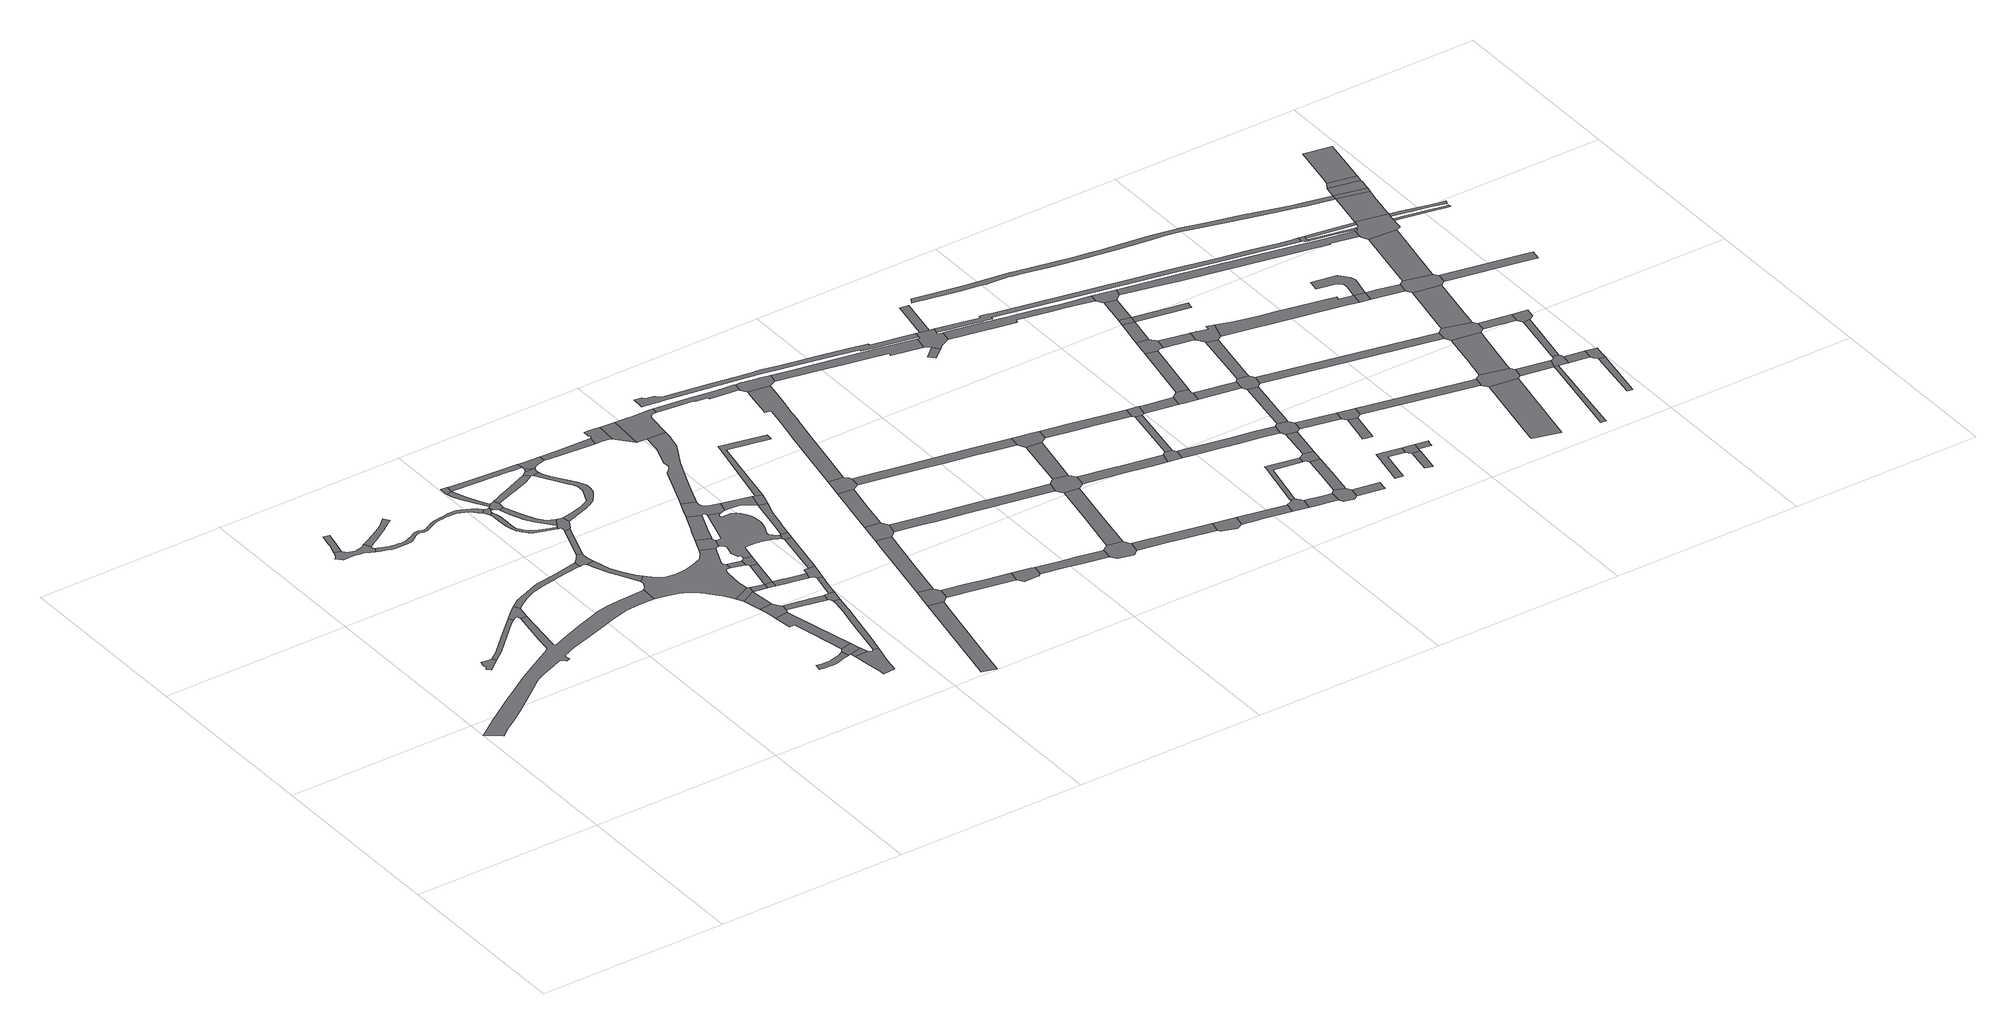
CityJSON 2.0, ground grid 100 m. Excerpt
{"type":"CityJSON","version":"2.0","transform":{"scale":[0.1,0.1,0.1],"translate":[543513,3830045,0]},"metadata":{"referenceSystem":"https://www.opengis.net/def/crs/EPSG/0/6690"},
"CityObjects":{
"road1":{"type":"Road","geometry":[{"type":"MultiSurface","lod":"1","boundaries":[[[0,1,2,3,4,5,6,7,8]]]}]},
"road2":{"type":"Road","attributes":{"RoadStructureAttribute.sectionType":"1"},"geometry":[{"type":"MultiSurface","lod":"1","boundaries":[[[9,10,11,12,8,7,13,14,15]]]}]},
"road3":{"type":"Road","geometry":[{"type":"MultiSurface","lod":"1","boundaries":[[[16,17,18,19,20,21,22,23,24,25,26,27,28,29,30,31,32,33,34,35,36,37,38,39,40,41,42,43,44,45,46,47,48,49,50,51,52,53,54,55,56,57,58,59,60,61,62,63,64,65]]]}]},
"road4":{"type":"Road","attributes":{"RoadStructureAttribute.sectionType":"1"},"geometry":[{"type":"MultiSurface","lod":"1","boundaries":[[[66,67,68,69,70,71,72,73]]]}]},
"road5":{"type":"Road","geometry":[{"type":"MultiSurface","lod":"1","boundaries":[[[69,74,75,76,77,78,79,80,81,82,83,84,85,86,87,88,89,90,91,92,93,94,95,70]]]}]},
"road6":{"type":"Road","geometry":[{"type":"MultiSurface","lod":"1","boundaries":[[[96,97,9,15,98,99,16,65,100]]]}]},
"road7":{"type":"Road","attributes":{"RoadStructureAttribute.sectionType":"1"},"geometry":[{"type":"MultiSurface","lod":"1","boundaries":[[[101,102,103,104,92,91,105,106,107,108,109,110]]]}]},
"road8":{"type":"Road","attributes":{"RoadStructureAttribute.sectionType":"1"},"geometry":[{"type":"MultiSurface","lod":"1","boundaries":[[[111,112,113,114,115,116,117,118,119,96,100,120,121,122,123,124,125,126,127,128,129]]]}]},
"road9":{"type":"Road","attributes":{"RoadStructureAttribute.sectionType":"1"},"geometry":[{"type":"MultiSurface","lod":"1","boundaries":[[[130,131,132,133,134,135,136,137,138,139,140,141,142,143,144,145,146,147,148,149,150,151,152,153,154,155,156,157,158,159,160,161,162,88,87,163,164,165,166,167,168,169,170,171,172,173,174,175,176,177,178,179,180,181,182,183,184,185,186,187,188,189,190,191,192,193,194]]]}]},
"road10":{"type":"Road","geometry":[{"type":"MultiSurface","lod":"1","boundaries":[[[195,196,197,111,129,198,199,200,201,202,203]]]}]},
"road11":{"type":"Road","attributes":{"RoadStructureAttribute.sectionType":"1"},"geometry":[{"type":"MultiSurface","lod":"1","boundaries":[[[204,205,206,207,200,199,208,209,210,211,212,213]]]}]},
"road12":{"type":"Road","geometry":[{"type":"MultiSurface","lod":"1","boundaries":[[[214,194,193,215,216,217,218,219,220,221]]]}]},
"road13":{"type":"Road","geometry":[{"type":"MultiSurface","lod":"1","boundaries":[[[222,223,224,225,226,227,228,229,230,231,232,233,234,235,236]]]}]},
"road14":{"type":"Road","geometry":[{"type":"MultiSurface","lod":"1","boundaries":[[[237,238,239,240,241]]]}]},
"road15":{"type":"Road","attributes":{"RoadStructureAttribute.sectionType":"1"},"geometry":[{"type":"MultiSurface","lod":"1","boundaries":[[[221,220,242]]]}]},
"road16":{"type":"Road","attributes":{"RoadStructureAttribute.sectionType":"1"},"geometry":[{"type":"MultiSurface","lod":"1","boundaries":[[[243,244,245,240,239,246,247,248,249,250,251]]]}]},
"road17":{"type":"Road","attributes":{"RoadStructureAttribute.sectionType":"1"},"geometry":[{"type":"MultiSurface","lod":"1","boundaries":[[[252,253,254,255,256,257,258,259,260,261,262,263,264,265,266,267,268,269,270,271,272,217,216,273,274,275,276,277,278,279,280,281,282,283,284,285,286,287]]]}]},
"road18":{"type":"Road","attributes":{"RoadStructureAttribute.sectionType":"7"},"geometry":[{"type":"MultiSurface","lod":"1","boundaries":[[[288,195,203,289]]]}]},
"road19":{"type":"Road","geometry":[{"type":"MultiSurface","lod":"1","boundaries":[[[290,291,251,250,221,242,292,293,294,295,296,297,298]]]}]},
"road20":{"type":"Road","attributes":{"RoadStructureAttribute.sectionType":"1"},"geometry":[{"type":"MultiSurface","lod":"1","boundaries":[[[299,300,301,302,303,304,297,296,305,306,307,308,309,310,311,312]]]}]},
"road21":{"type":"Road","geometry":[{"type":"MultiSurface","lod":"1","boundaries":[[[313,314,315,316,317,318,319,320,321,322,213,212,323,324,53,52,325,326,327,328,329,330,331,332,333,334,335,336,337,338,339,340,341,342,343,344,345,346,347,348,349,350,351]]]}]},
"road22":{"type":"Road","geometry":[{"type":"MultiSurface","lod":"1","boundaries":[[[312,311,352,353,287,286,354,355,356,288,289,357,358,359]]]}]},
"road23":{"type":"Road","geometry":[{"type":"MultiSurface","lod":"1","boundaries":[[[360,361,362,363,364,365,366,367,368,369]]]}]},
"road24":{"type":"Road","geometry":[{"type":"MultiSurface","lod":"1","boundaries":[[[370,371,372,222,236,373,374]]]}]},
"road25":{"type":"Road","attributes":{"RoadStructureAttribute.sectionType":"1"},"geometry":[{"type":"MultiSurface","lod":"1","boundaries":[[[374,373,362,361]]]}]},
"road26":{"type":"Road","attributes":{"RoadStructureAttribute.sectionType":"1"},"geometry":[{"type":"MultiSurface","lod":"1","boundaries":[[[375,376,377,378,379,380,381,382,383,372,371]]]}]},
"road27":{"type":"Road","geometry":[{"type":"MultiSurface","lod":"1","boundaries":[[[384,385,386,387,388,389,378,377,390,391]]]}]},
"road28":{"type":"Road","attributes":{"RoadStructureAttribute.sectionType":"1"},"geometry":[{"type":"MultiSurface","lod":"1","boundaries":[[[392,393,394,387,386]]]}]},
"road29":{"type":"Road","geometry":[{"type":"MultiSurface","lod":"1","boundaries":[[[334,333,394,393,395]]]}]},
"road30":{"type":"Road","attributes":{"RoadStructureAttribute.sectionType":"1"},"geometry":[{"type":"MultiSurface","lod":"1","boundaries":[[[396,397,398,241,240,399,400,401,402,403]]]}]},
"road31":{"type":"Road","attributes":{"RoadStructureAttribute.sectionType":"1"},"geometry":[{"type":"MultiSurface","lod":"1","boundaries":[[[404,405,406,407,290,298,408,409,410,411,412,413]]]}]},
"road32":{"type":"Road","attributes":{"RoadStructureAttribute.sectionType":"1"},"geometry":[{"type":"MultiSurface","lod":"1","boundaries":[[[395,393,414,415]]]}]},
"road33":{"type":"Road","attributes":{"RoadStructureAttribute.sectionType":"1"},"geometry":[{"type":"MultiSurface","lod":"1","boundaries":[[[416,417,418,391,390,419,420,421,422,423]]]}]},
"road34":{"type":"Road","attributes":{"RoadStructureAttribute.sectionType":"1"},"geometry":[{"type":"MultiSurface","lod":"1","boundaries":[[[424,425,426,427,369,368,428,429,430,431,432]]]}]},
"road35":{"type":"Road","geometry":[{"type":"MultiSurface","lod":"1","boundaries":[[[415,414,433,434]]]}]},
"road36":{"type":"Road","attributes":{"RoadStructureAttribute.sectionType":"1"},"geometry":[{"type":"MultiSurface","lod":"1","boundaries":[[[435,436,437,438,439,440,441,442,443,444,445,446,447,448,449,450,451,452,453,454,455,456,457,458,459,359,358]]]}]},
"road37":{"type":"Road","geometry":[{"type":"MultiSurface","lod":"1","boundaries":[[[346,345,460,461]]]}]},
"road38":{"type":"Road","attributes":{"RoadStructureAttribute.sectionType":"1"},"geometry":[{"type":"MultiSurface","lod":"1","boundaries":[[[462,463,415,434,464,465]]]}]},
"road39":{"type":"Road","geometry":[{"type":"MultiSurface","lod":"1","boundaries":[[[466,404,413,449,448,467,468]]]}]},
"road40":{"type":"Road","attributes":{"RoadStructureAttribute.sectionType":"1"},"geometry":[{"type":"MultiSurface","lod":"1","boundaries":[[[469,470,466,468]]]}]},
"road41":{"type":"Road","geometry":[{"type":"MultiSurface","lod":"1","boundaries":[[[471,472,313,351,473,474,475,476,477,478,479]]]}]},
"road42":{"type":"Road","attributes":{"RoadStructureAttribute.sectionType":"1"},"geometry":[{"type":"MultiSurface","lod":"1","boundaries":[[[480,481,482,434,433,483,484,485,486,487]]]}]},
"road43":{"type":"Road","geometry":[{"type":"MultiSurface","lod":"1","boundaries":[[[488,489,490,461,460,491,492,493,462,465,494]]]}]},
"road44":{"type":"Road","geometry":[{"type":"MultiSurface","lod":"1","boundaries":[[[495,423,422,496,424,432,497]]]}]},
"road45":{"type":"Road","geometry":[{"type":"MultiSurface","lod":"1","boundaries":[[[498,403,402,469,468,499,500,501,502]]]}]},
"road46":{"type":"Road","attributes":{"RoadStructureAttribute.sectionType":"1"},"geometry":[{"type":"MultiSurface","lod":"1","boundaries":[[[503,495,497,504,505]]]}]},
"road47":{"type":"Road","attributes":{"RoadStructureAttribute.sectionType":"1"},"geometry":[{"type":"MultiSurface","lod":"1","boundaries":[[[506,507,508,509,471,479,510,511,512,513]]]}]},
"road48":{"type":"Road","geometry":[{"type":"MultiSurface","lod":"1","boundaries":[[[514,487,486,515,503,505,516,517]]]}]},
"road49":{"type":"Road","attributes":{"RoadStructureAttribute.sectionType":"1"},"geometry":[{"type":"MultiSurface","lod":"1","boundaries":[[[518,519,520,521,522,523,524]]]}]},
"road50":{"type":"Road","geometry":[{"type":"MultiSurface","lod":"1","boundaries":[[[525,526,527,528,529,530,476,475,531,532,533,534,535,536,537,538,488,494,539,540,541,542,543,544,545,546,547,548,549,550,551,552,553,554,555,556,557,558,559,560,561,562,563,564,565,566,567,568,569,570,571,572]]]}]},
"road51":{"type":"Road","attributes":{"RoadStructureAttribute.sectionType":"1"},"geometry":[{"type":"MultiSurface","lod":"1","boundaries":[[[573,517,516,574,575]]]}]},
"road52":{"type":"Road","geometry":[{"type":"MultiSurface","lod":"1","boundaries":[[[576,577,506,513,578,579,580,581,582,525,572,583,584,585,586,587,588,589,590]]]}]},
"road53":{"type":"Road","attributes":{"RoadStructureAttribute.sectionType":"1"},"geometry":[{"type":"MultiSurface","lod":"1","boundaries":[[[591,592,502,501,593,594,595]]]}]},
"road54":{"type":"Road","geometry":[{"type":"MultiSurface","lod":"1","boundaries":[[[596,552,551,597,573,575,598]]]}]},
"road55":{"type":"Road","geometry":[{"type":"MultiSurface","lod":"1","boundaries":[[[599,518,524,600,601,602,603,604]]]}]},
"road56":{"type":"Road","attributes":{"RoadStructureAttribute.sectionType":"1"},"geometry":[{"type":"MultiSurface","lod":"1","boundaries":[[[584,583,605,606,607,608,609,610,611]]]}]},
"road57":{"type":"Road","attributes":{"RoadStructureAttribute.sectionType":"1"},"geometry":[{"type":"MultiSurface","lod":"1","boundaries":[[[610,612,596,598,613,614,615,616]]]}]},
"road58":{"type":"Road","attributes":{"RoadStructureAttribute.sectionType":"1"},"geometry":[{"type":"MultiSurface","lod":"1","boundaries":[[[617,618,619,620,621,622,623,624,595,594,625,626,627,628]]]}]},
"road59":{"type":"Road","attributes":{"RoadStructureAttribute.sectionType":"1"},"geometry":[{"type":"MultiSurface","lod":"1","boundaries":[[[629,630,631,632,633,634,635,636,637,576,590,638,639,640,641,642,643,644,645,646,647,648,649]]]}]},
"road60":{"type":"Road","attributes":{"RoadStructureAttribute.sectionType":"1"},"geometry":[{"type":"MultiSurface","lod":"1","boundaries":[[[650,651,599,604,652,653]]]}]},
"road61":{"type":"Road","geometry":[{"type":"MultiSurface","lod":"1","boundaries":[[[611,610,616,654,655]]]}]},
"road62":{"type":"Road","attributes":{"RoadStructureAttribute.sectionType":"1"},"geometry":[{"type":"MultiSurface","lod":"1","boundaries":[[[628,627,656,657]]]}]},
"road63":{"type":"Road","attributes":{"RoadStructureAttribute.sectionType":"1"},"geometry":[{"type":"MultiSurface","lod":"1","boundaries":[[[658,659,602,601,660,661,662]]]}]},
"road64":{"type":"Road","geometry":[{"type":"MultiSurface","lod":"1","boundaries":[[[663,650,653,664,665,666,667]]]}]},
"road65":{"type":"Road","geometry":[{"type":"MultiSurface","lod":"1","boundaries":[[[668,669,657,656,629,649,670,671,672,673,674,675,676,677,678,679,680]]]}]},
"road66":{"type":"Road","attributes":{"RoadStructureAttribute.sectionType":"1"},"geometry":[{"type":"MultiSurface","lod":"1","boundaries":[[[681,663,667,682,683]]]}]},
"road67":{"type":"Road","attributes":{"RoadStructureAttribute.sectionType":"1"},"geometry":[{"type":"MultiSurface","lod":"1","boundaries":[[[684,685,686,687,688,655,654]]]}]},
"road68":{"type":"Road","geometry":[{"type":"MultiSurface","lod":"1","boundaries":[[[689,662,661,690,691,692,693,694,695,696,697]]]}]},
"road69":{"type":"Road","geometry":[{"type":"MultiSurface","lod":"1","boundaries":[[[698,681,683,699,700,701,702]]]}]},
"road70":{"type":"Road","attributes":{"RoadStructureAttribute.sectionType":"1"},"geometry":[{"type":"MultiSurface","lod":"1","boundaries":[[[703,704,705,706,707,708,709,710,711,712,677,676,713,714,715,716,717,718,719,720,721]]]}]},
"road71":{"type":"Road","attributes":{"RoadStructureAttribute.sectionType":"1"},"geometry":[{"type":"MultiSurface","lod":"1","boundaries":[[[722,723,697,696,724,725,726,727,728]]]}]},
"road72":{"type":"Road","attributes":{"RoadStructureAttribute.sectionType":"1"},"geometry":[{"type":"MultiSurface","lod":"1","boundaries":[[[729,730,731,732,733,734,735,736,737,738,698,702,739,740,741,742,743,744,745,746,747,748,749,750,751,752,753,754]]]}]},
"road73":{"type":"Road","attributes":{"RoadStructureAttribute.sectionType":"1"},"geometry":[{"type":"MultiSurface","lod":"1","boundaries":[[[755,756,757,758,759,760,666,665,761,762,763,764,765,766,767,768]]]}]},
"road74":{"type":"Road","geometry":[{"type":"MultiSurface","lod":"1","boundaries":[[[769,770,771,772,728,727,773,774,775,776,777,778,779,780]]]}]},
"road75":{"type":"Road","attributes":{"RoadStructureAttribute.sectionType":"1"},"geometry":[{"type":"MultiSurface","lod":"1","boundaries":[[[781,782,783,784,700,699,785,786,787,788,789,790,791,792]]]}]},
"road76":{"type":"Road","geometry":[{"type":"MultiSurface","lod":"1","boundaries":[[[793,794,795,796,797,721,720,798,729,754,799,800,801]]]}]},
"road77":{"type":"Road","attributes":{"RoadStructureAttribute.sectionType":"1"},"geometry":[{"type":"MultiSurface","lod":"1","boundaries":[[[802,803,769,780,804,805]]]}]},
"road78":{"type":"Road","attributes":{"RoadStructureAttribute.sectionType":"1"},"geometry":[{"type":"MultiSurface","lod":"1","boundaries":[[[806,807,808,809,810,811,812,813,814,815,816,817,818,819,820,821,822,823,824,825,826,827,828,829,830,831,832,833,834,835,836,837,838,839,840,841,842,843,844,845,846]]]}]},
"road79":{"type":"Road","attributes":{"RoadStructureAttribute.sectionType":"1"},"geometry":[{"type":"MultiSurface","lod":"1","boundaries":[[[778,777,847,848,849,850,851]]]}]},
"road80":{"type":"Road","geometry":[{"type":"MultiSurface","lod":"1","boundaries":[[[852,768,767,853,802,805,854,855,856,857]]]}]},
"road81":{"type":"Road","attributes":{"RoadStructureAttribute.sectionType":"1"},"geometry":[{"type":"MultiSurface","lod":"1","boundaries":[[[858,859,852,857,860,861]]]}]},
"road82":{"type":"Road","attributes":{"RoadStructureAttribute.sectionType":"1"},"geometry":[{"type":"MultiSurface","lod":"1","boundaries":[[[862,863,864,801,800,865,866,867,868,869,870,871]]]}]},
"road83":{"type":"Road","geometry":[{"type":"MultiSurface","lod":"1","boundaries":[[[872,873,792,791,858,861,874,875]]]}]},
"road84":{"type":"Road","geometry":[{"type":"MultiSurface","lod":"1","boundaries":[[[851,850,876,877,878,879,880,881,882,883,884]]]}]},
"road85":{"type":"Road","attributes":{"RoadStructureAttribute.sectionType":"1"},"geometry":[{"type":"MultiSurface","lod":"1","boundaries":[[[885,886,856,855,887,888,889,890,891,892]]]}]},
"road86":{"type":"Road","attributes":{"RoadStructureAttribute.sectionType":"1"},"geometry":[{"type":"MultiSurface","lod":"1","boundaries":[[[884,883,893,894,895,896]]]}]},
"road87":{"type":"Road","attributes":{"RoadStructureAttribute.sectionType":"1"},"geometry":[{"type":"MultiSurface","lod":"1","boundaries":[[[897,898,875,874,899,900,901,902,903]]]}]},
"road88":{"type":"Road","geometry":[{"type":"MultiSurface","lod":"1","boundaries":[[[904,905,906,907]]]}]},
"road89":{"type":"Road","geometry":[{"type":"MultiSurface","lod":"1","boundaries":[[[908,909,892,891,910,911,912,913]]]}]},
"road90":{"type":"Road","geometry":[{"type":"MultiSurface","lod":"1","boundaries":[[[914,915,916,896,895,917,918,919,920,921]]]}]},
"road91":{"type":"Road","geometry":[{"type":"MultiSurface","lod":"1","boundaries":[[[922,923,846,845,924,925,926,927,928,929,930,931,932,933,934,871,870,935,904,907,936,937,938,939,940,941,942,943,944,945,946,947,948,949,950,951,952]]]}]},
"road92":{"type":"Road","attributes":{"RoadStructureAttribute.sectionType":"1"},"geometry":[{"type":"MultiSurface","lod":"1","boundaries":[[[953,908,913,954]]]}]},
"road93":{"type":"Road","attributes":{"RoadStructureAttribute.sectionType":"1"},"geometry":[{"type":"MultiSurface","lod":"1","boundaries":[[[955,956,918,917,957,958,959,960]]]}]},
"road94":{"type":"Road","attributes":{"RoadStructureAttribute.sectionType":"7"},"geometry":[{"type":"MultiSurface","lod":"1","boundaries":[[[961,952,951,962]]]}]},
"road95":{"type":"Road","geometry":[{"type":"MultiSurface","lod":"1","boundaries":[[[903,902,953,954,963,964]]]}]},
"road96":{"type":"Road","attributes":{"RoadStructureAttribute.sectionType":"1"},"geometry":[{"type":"MultiSurface","lod":"1","boundaries":[[[965,966,967,968,914,921,969,970,971,972,973]]]}]},
"road97":{"type":"Road","geometry":[{"type":"MultiSurface","lod":"1","boundaries":[[[974,975,960,959,976,977,978,979,980]]]}]},
"road98":{"type":"Road","attributes":{"RoadStructureAttribute.sectionType":"1"},"geometry":[{"type":"MultiSurface","lod":"1","boundaries":[[[981,982,983,911,910,984,985,986,987,988,989,990,991,992,993]]]}]},
"road99":{"type":"Road","attributes":{"RoadStructureAttribute.sectionType":"1"},"geometry":[{"type":"MultiSurface","lod":"1","boundaries":[[[994,964,963,995,996]]]}]},
"road100":{"type":"Road","attributes":{"RoadStructureAttribute.sectionType":"1"},"geometry":[{"type":"MultiSurface","lod":"1","boundaries":[[[997,998,999,974,980,1000,1001]]]}]},
"road101":{"type":"Road","attributes":{"RoadStructureAttribute.sectionType":"1"},"geometry":[{"type":"MultiSurface","lod":"1","boundaries":[[[979,978,1002,1003]]]}]},
"road102":{"type":"Road","geometry":[{"type":"MultiSurface","lod":"1","boundaries":[[[1004,1005,973,972,1006,997,1001,1007]]]}]},
"road103":{"type":"Road","geometry":[{"type":"MultiSurface","lod":"1","boundaries":[[[1008,1009,1010,996,995,1011,1012,1013,1014,1015]]]}]},
"road104":{"type":"Road","attributes":{"RoadStructureAttribute.sectionType":"1"},"geometry":[{"type":"MultiSurface","lod":"1","boundaries":[[[1016,1017,1004,1007,1018]]]}]},
"road105":{"type":"Road","attributes":{"RoadStructureAttribute.sectionType":"1"},"geometry":[{"type":"MultiSurface","lod":"1","boundaries":[[[1019,1020,1021,1022,1023,1024,1025,1026,1027,938,937,1028,1029,1030,1031,1032,1033,1034,1035]]]}]},
"road106":{"type":"Road","geometry":[{"type":"MultiSurface","lod":"1","boundaries":[[[1036,993,992,1016,1018,1037,1038,1039]]]}]},
"road107":{"type":"Road","attributes":{"RoadStructureAttribute.sectionType":"1"},"geometry":[{"type":"MultiSurface","lod":"1","boundaries":[[[1040,1008,1015,1041]]]}]},
"road108":{"type":"Road","attributes":{"RoadStructureAttribute.sectionType":"1"},"geometry":[{"type":"MultiSurface","lod":"1","boundaries":[[[1013,1012,1042,1043]]]}]},
"road109":{"type":"Road","attributes":{"RoadStructureAttribute.sectionType":"1"},"geometry":[{"type":"MultiSurface","lod":"1","boundaries":[[[1044,1045,1046,1047,1048,1049,1050,1051,1052,1053]]]}]},
"road110":{"type":"Road","attributes":{"RoadStructureAttribute.sectionType":"1"},"geometry":[{"type":"MultiSurface","lod":"1","boundaries":[[[1054,1055,1036,1039,1056,1057]]]}]},
"road111":{"type":"Road","attributes":{"RoadStructureAttribute.sectionType":"1"},"geometry":[{"type":"MultiSurface","lod":"1","boundaries":[[[1038,1037,1058,1059]]]}]},
"road112":{"type":"Road","geometry":[{"type":"MultiSurface","lod":"1","boundaries":[[[1060,1040,1041,1061,1062,1063,1064,1065,1066]]]}]},
"road113":{"type":"Road","attributes":{"RoadStructureAttribute.sectionType":"1"},"geometry":[{"type":"MultiSurface","lod":"1","boundaries":[[[1067,1068,1069,1070]]]}]},
"road114":{"type":"Road","geometry":[{"type":"MultiSurface","lod":"1","boundaries":[[[1071,1043,1042,1054,1057,1072,1073,1074]]]}]},
"road115":{"type":"Road","attributes":{"RoadStructureAttribute.sectionType":"1"},"geometry":[{"type":"MultiSurface","lod":"1","boundaries":[[[1075,1060,1066,1076]]]}]},
"road116":{"type":"Road","geometry":[{"type":"MultiSurface","lod":"1","boundaries":[[[1077,1078,1079,1080,1081]]]}]},
"road117":{"type":"Road","geometry":[{"type":"MultiSurface","lod":"1","boundaries":[[[1053,1052,1067,1070,1082,1083]]]}]},
"road118":{"type":"Road","geometry":[{"type":"MultiSurface","lod":"1","boundaries":[[[1084,1075,1076,1085]]]}]},
"road119":{"type":"Road","attributes":{"RoadStructureAttribute.sectionType":"1"},"geometry":[{"type":"MultiSurface","lod":"1","boundaries":[[[1086,1063,1062,1087,1088,1089]]]}]},
"road120":{"type":"Road","geometry":[{"type":"MultiSurface","lod":"1","boundaries":[[[1059,1058,1077,1081,1090,1091]]]}]},
"road121":{"type":"Road","geometry":[{"type":"MultiSurface","lod":"1","boundaries":[[[1092,1093,1094,1083,1082]]]}]},
"road122":{"type":"Road","attributes":{"RoadStructureAttribute.sectionType":"1"},"geometry":[{"type":"MultiSurface","lod":"1","boundaries":[[[1095,1096,1071,1074,1097,1098]]]}]},
"road123":{"type":"Road","attributes":{"RoadStructureAttribute.sectionType":"1"},"geometry":[{"type":"MultiSurface","lod":"1","boundaries":[[[1099,1084,1085,1100]]]}]},
"road124":{"type":"Road","geometry":[{"type":"MultiSurface","lod":"1","boundaries":[[[1035,1034,1101,1102,1099,1100,1103,1104]]]}]},
"road125":{"type":"Road","geometry":[{"type":"MultiSurface","lod":"1","boundaries":[[[1105,1106,1107,1108,1109,1110,1089,1088,1111,1095,1098,1112,1113,1114]]]}]},
"road126":{"type":"Road","attributes":{"RoadStructureAttribute.sectionType":"1"},"geometry":[{"type":"MultiSurface","lod":"1","boundaries":[[[1115,1116,1117,1085,1076]]]}]},
"road127":{"type":"Road","attributes":{"RoadStructureAttribute.sectionType":"1"},"geometry":[{"type":"MultiSurface","lod":"1","boundaries":[[[1118,1119,1120,1121,1122,1123,1124,1125,1126,1127,1128,1129,1130,1131,1132,1133,949,948,1134,1135,1136,1137,1138,1139,1140,1141,1142,1143,1144,1145,1146,1147,1148,1149,1150,1151,1152,1153,1154,1155,1156]]]}]},
"road128":{"type":"Road","attributes":{"RoadStructureAttribute.sectionType":"1"},"geometry":[{"type":"MultiSurface","lod":"1","boundaries":[[[1157,1158,1091,1090,1159,1160,1161]]]}]},
"road129":{"type":"Road","attributes":{"RoadStructureAttribute.sectionType":"1"},"geometry":[{"type":"MultiSurface","lod":"1","boundaries":[[[1162,1073,1072,1163,1164,1165]]]}]},
"road130":{"type":"Road","attributes":{"RoadStructureAttribute.sectionType":"1"},"geometry":[{"type":"MultiSurface","lod":"1","boundaries":[[[1166,1167,1168,1169,1170,1171,1172,1173,1174,1175,1176,1177,1178,1179,1180,1181,1182,1183,1184,1185,1186,1187,1188,1189,1190,1191,1192,1193,1194,1195,1196,1197,1198,1199,1200,1201,1202,1203,1204,1205,1206,1207,1208,1209,1210]]]}]},
"road131":{"type":"Road","attributes":{"RoadStructureAttribute.sectionType":"1"},"geometry":[{"type":"MultiSurface","lod":"1","boundaries":[[[1211,1212,1213,1214,1215,1216,1217,1114,1113,1218,1219,1220,1221]]]}]},
"road132":{"type":"Road","attributes":{"RoadStructureAttribute.sectionType":"1"},"geometry":[{"type":"MultiSurface","lod":"1","boundaries":[[[1222,1223,1224,1225,1226,1227]]]}]},
"road133":{"type":"Road","geometry":[{"type":"MultiSurface","lod":"1","boundaries":[[[1228,1161,1160,1222,1227,1229,1230,1231,1232,1233,1234,1235]]]}]},
"road134":{"type":"Road","attributes":{"RoadStructureAttribute.sectionType":"1"},"geometry":[{"type":"MultiSurface","lod":"1","boundaries":[[[1236,1237,1238,1239,1240,1241,1242,1243,1104,1103,1244,1245,1246,1247,1248,1249,1250]]]}]},
"road135":{"type":"Road","attributes":{"RoadStructureAttribute.sectionType":"1"},"geometry":[{"type":"MultiSurface","lod":"1","boundaries":[[[1251,1252,1253,1254,1228,1235,1255,1256]]]}]},
"road136":{"type":"Road","attributes":{"RoadStructureAttribute.sectionType":"1"},"geometry":[{"type":"MultiSurface","lod":"1","boundaries":[[[1257,1258,1259,1260,1261,1262,1263,1264]]]}]},
"road137":{"type":"Road","geometry":[{"type":"MultiSurface","lod":"1","boundaries":[[[1221,1220,1265,1266]]]}]},
"road138":{"type":"Road","attributes":{"RoadStructureAttribute.sectionType":"1"},"geometry":[{"type":"MultiSurface","lod":"1","boundaries":[[[1267,1268,1269,1270,1271,1272,1273,1274,1275,1276,1277,1278,1221,1266]]]}]},
"road139":{"type":"Road","attributes":{"RoadStructureAttribute.sectionType":"1"},"geometry":[{"type":"MultiSurface","lod":"1","boundaries":[[[1232,1231,1279,1257,1280]]]}]},
"road140":{"type":"Road","geometry":[{"type":"MultiSurface","lod":"1","boundaries":[[[1281,1282,1283,1165,1164,1251,1256,1284,1285,1286,1287,1288,1289]]]}]},
"road141":{"type":"Road","attributes":{"RoadStructureAttribute.sectionType":"1"},"geometry":[{"type":"MultiSurface","lod":"1","boundaries":[[[1290,1266,1265,1291,1292]]]}]},
"road142":{"type":"Road","geometry":[{"type":"MultiSurface","lod":"1","boundaries":[[[1293,1294,1295,1296,1280,1257,1264,1297,1298,1299,1300,1301]]]}]},
"road143":{"type":"Road","attributes":{"RoadStructureAttribute.sectionType":"1"},"geometry":[{"type":"MultiSurface","lod":"1","boundaries":[[[1302,1303,1281,1289,1304,1305,1306]]]}]},
"road144":{"type":"Road","geometry":[{"type":"MultiSurface","lod":"1","boundaries":[[[1156,1155,1307,1308,1309,1310,1311,1312,1313,1314,1315,1316,1317,1318]]]}]},
"road145":{"type":"Road","attributes":{"RoadStructureAttribute.sectionType":"1"},"geometry":[{"type":"MultiSurface","lod":"1","boundaries":[[[1319,1320,1321,1322,1323]]]}]},
"road146":{"type":"Road","attributes":{"RoadStructureAttribute.sectionType":"1"},"geometry":[{"type":"MultiSurface","lod":"1","boundaries":[[[1324,1325,1299,1298,1326,1327,1328]]]}]},
"road147":{"type":"Road","attributes":{"RoadStructureAttribute.sectionType":"1"},"geometry":[{"type":"MultiSurface","lod":"1","boundaries":[[[1286,1285,1329,1330,1331]]]}]},
"road148":{"type":"Road","attributes":{"RoadStructureAttribute.sectionType":"1"},"geometry":[{"type":"MultiSurface","lod":"1","boundaries":[[[1332,1333,1293,1301]]]}]},
"road149":{"type":"Road","geometry":[{"type":"MultiSurface","lod":"1","boundaries":[[[1334,1335,1292,1291,1336,1302,1306,1337,1338,1339,1340]]]}]},
"road150":{"type":"Road","geometry":[{"type":"MultiSurface","lod":"1","boundaries":[[[1328,1327,1341,1342,1319,1323,1343,1344,1345]]]}]},
"road151":{"type":"Road","attributes":{"RoadStructureAttribute.sectionType":"1"},"geometry":[{"type":"MultiSurface","lod":"1","boundaries":[[[1346,1347,1312,1311,1348,1349,1350,1351]]]}]},
"road152":{"type":"Road","geometry":[{"type":"MultiSurface","lod":"1","boundaries":[[[1331,1330,1352,1333,1332,1353,1354,1355]]]}]},
"road153":{"type":"Road","attributes":{"RoadStructureAttribute.sectionType":"1"},"geometry":[{"type":"MultiSurface","lod":"1","boundaries":[[[1356,1357,1358,1318,1317,1359,1360,1361,1362,1363]]]}]},
"road154":{"type":"Road","attributes":{"RoadStructureAttribute.sectionType":"1"},"geometry":[{"type":"MultiSurface","lod":"1","boundaries":[[[1364,1365,1334,1340,1366,1367,1368]]]}]},
"road155":{"type":"Road","geometry":[{"type":"MultiSurface","lod":"1","boundaries":[[[1369,1363,1362,1370,1371,1351,1350,1372,1250,1249,1373,1364,1368,1374,1375,1376,1377,1378,1379,1380,1381]]]}]},
"road156":{"type":"Road","attributes":{"RoadStructureAttribute.sectionType":"1"},"geometry":[{"type":"MultiSurface","lod":"1","boundaries":[[[1382,1383,1384,1339,1338,1385,1386,1387]]]}]},
"road157":{"type":"Road","attributes":{"RoadStructureAttribute.sectionType":"7"},"geometry":[{"type":"MultiSurface","lod":"1","boundaries":[[[1209,1388,1369,1381,1389,1390,1391]]]}]},
"road158":{"type":"Road","geometry":[{"type":"MultiSurface","lod":"1","boundaries":[[[1210,1209,1391,1392]]]}]},
"road159":{"type":"Road","attributes":{"RoadStructureAttribute.sectionType":"7"},"geometry":[{"type":"MultiSurface","lod":"1","boundaries":[[[1393,1394,1395,1210,1392,1396,1397,1398]]]}]},
"road160":{"type":"Road","geometry":[{"type":"MultiSurface","lod":"1","boundaries":[[[1399,1393,1398,1400]]]}]},
"road161":{"type":"Road","attributes":{"RoadStructureAttribute.sectionType":"1"},"geometry":[{"type":"MultiSurface","lod":"1","boundaries":[[[1401,1402,1377,1376,1403,1404,1405,1406]]]}]},
"road162":{"type":"Road","attributes":{"RoadStructureAttribute.sectionType":"1"},"geometry":[{"type":"MultiSurface","lod":"1","boundaries":[[[1407,1408,1381,1380,1409,1410,1411]]]}]},
"road163":{"type":"Road","attributes":{"RoadStructureAttribute.sectionType":"1"},"geometry":[{"type":"MultiSurface","lod":"1","boundaries":[[[1412,1413,1399,1400,1414,1415]]]}]}
},
"vertices":[
[386,1397,0],[339,1401,0],[332,1371,0],[337,1358,0],[327,1343,0],[343,1323,0],[373,1348,0],[411,1378,0],[397,1396,0],
[646,1624,0],[533,1518,0],[439,1427,0],[409,1406,0],[464,1419,0],[635,1581,0],[664,1604,0],
[697,1597,0],[666,1406,0],[655,1334,0],[650,1316,0],[620,1299,0],[506,1237,0],[407,1177,0],[401,1174,0],[307,1113,0],[273,1090,0],[108,979,0],[16,913,0],[2,902,0],[80,846,0],[124,881,0],[195,929,0],[256,970,0],[333,1028,0],[417,1094,0],[460,1125,0],[477,1137,0],[526,1160,0],[596,1188,0],[631,1204,0],[646,1206,0],[653,1201,0],[668,1186,0],[688,1193,0],[683,1218,0],[687,1228,0],[758,1258,0],[894,1299,0],[989,1330,0],[1048,1350,0],[1137,1373,0],[1221,1377,0],[1288,1375,0],[1291,1465,0],[1285,1464,0],[1246,1460,0],[1153,1456,0],[1076,1450,0],[1013,1437,0],[990,1430,0],[889,1396,0],[787,1358,0],[705,1324,0],[695,1334,0],[707,1427,0],[729,1595,0],
[346,2665,0],[332,2605,0],[327,2585,0],[310,2531,0],[343,2520,0],[346,2533,0],[363,2604,0],[377,2658,0],
[305,2515,0],[303,2511,0],[293,2492,0],[285,2485,0],[312,2455,0],[324,2458,0],[340,2458,0],[354,2458,0],[371,2457,0],[381,2456,0],[396,2453,0],[420,2448,0],[449,2436,0],[470,2426,0],[483,2453,0],[477,2458,0],[475,2464,0],[478,2472,0],[460,2506,0],[443,2496,0],[401,2486,0],[363,2496,0],
[728,1697,0],[689,1664,0],[679,1612,0],[692,1612,0],[744,1665,0],
[652,2631,0],[605,2586,0],[543,2550,0],[489,2521,0],[493,2481,0],[499,2485,0],[543,2512,0],[603,2551,0],[644,2581,0],[673,2601,0],
[1162,1829,0],[1107,1819,0],[1039,1806,0],[977,1794,0],[920,1786,0],[870,1768,0],[818,1745,0],[805,1740,0],[768,1725,0],[771,1685,0],[813,1713,0],[828,1719,0],[871,1738,0],[935,1754,0],[1023,1772,0],[1033,1774,0],[1090,1782,0],[1155,1791,0],[1166,1792,0],
[1057,2447,0],[1033,2463,0],[1011,2476,0],[987,2485,0],[971,2494,0],[954,2496,0],[923,2493,0],[891,2490,0],[878,2489,0],[854,2485,0],[828,2480,0],[812,2474,0],[798,2465,0],[776,2454,0],[767,2449,0],[756,2447,0],[746,2449,0],[744,2449,0],[736,2452,0],[728,2455,0],[716,2455,0],[707,2454,0],[696,2449,0],[675,2437,0],[653,2427,0],[630,2419,0],[611,2419,0],[596,2420,0],[577,2421,0],[547,2428,0],[516,2440,0],[497,2448,0],[496,2448,0],[487,2418,0],[499,2414,0],[521,2407,0],[543,2400,0],[576,2396,0],[625,2396,0],[653,2400,0],[670,2409,0],[695,2430,0],[707,2436,0],[715,2437,0],[723,2437,0],[735,2434,0],[737,2434,0],[748,2432,0],[762,2433,0],[774,2437,0],[804,2452,0],[834,2465,0],[858,2472,0],[883,2475,0],[894,2475,0],[908,2475,0],[924,2475,0],[938,2475,0],[953,2473,0],[971,2468,0],[991,2459,0],[1014,2446,0],[1039,2420,0],[1053,2407,0],[1073,2430,0],
[1208,1882,0],[1202,1871,0],[1174,1836,0],[1182,1794,0],[1200,1787,0],[1242,1795,0],[1232,1830,0],[1232,1856,0],[1232,1865,0],
[1329,1590,0],[1294,1643,0],[1266,1702,0],[1253,1752,0],[1215,1747,0],[1246,1667,0],[1284,1600,0],[1308,1553,0],[1320,1530,0],[1355,1561,0],
[1089,2421,0],[1061,2401,0],[1075,2375,0],[1090,2388,0],[1091,2396,0],[1095,2401,0],[1099,2404,0],[1102,2424,0],
[1740,527,0],[1712,512,0],[1678,502,0],[1648,496,0],[1637,496,0],[1618,496,0],[1598,498,0],[1579,502,0],[1575,467,0],[1610,462,0],[1613,461,0],[1648,461,0],[1680,464,0],[1710,475,0],[1750,485,0],
[1009,2675,0],[1007,2642,0],[1010,2628,0],[1039,2635,0],[1042,2672,0],
[1105,2405,0],
[1111,2471,0],[1072,2545,0],[1067,2560,0],[1017,2597,0],[1035,2560,0],[1040,2550,0],[1075,2490,0],[1110,2434,0],[1126,2448,0],
[1251,2121,0],[1245,2122,0],[1204,2138,0],[1168,2153,0],[1149,2166,0],[1135,2177,0],[1126,2189,0],[1121,2197,0],[1115,2205,0],[1106,2215,0],[1103,2237,0],[1103,2255,0],[1103,2257,0],[1103,2277,0],[1103,2301,0],[1103,2304,0],[1103,2323,0],[1103,2332,0],[1101,2344,0],[1097,2361,0],[1093,2377,0],[1079,2358,0],[1078,2322,0],[1077,2315,0],[1078,2275,0],[1083,2247,0],[1086,2228,0],[1097,2198,0],[1113,2176,0],[1115,2173,0],[1132,2152,0],[1149,2138,0],[1190,2124,0],[1245,2108,0],[1261,2103,0],[1266,2117,0],
[1277,2072,0],[1305,2070,0],
[1149,2456,0],[1138,2451,0],[1111,2404,0],[1117,2402,0],[1123,2397,0],[1127,2392,0],[1132,2383,0],[1159,2391,0],[1161,2429,0],
[1279,2181,0],[1258,2192,0],[1225,2234,0],[1197,2291,0],[1190,2306,0],[1163,2379,0],[1150,2328,0],[1160,2299,0],[1166,2282,0],[1175,2256,0],[1206,2209,0],[1261,2142,0],[1272,2130,0],[1299,2170,0],
[1686,1585,0],[1677,1564,0],[1649,1528,0],[1595,1506,0],[1543,1493,0],[1493,1487,0],[1430,1496,0],[1398,1516,0],[1367,1549,0],[1362,1553,0],[1323,1510,0],[1308,1478,0],[1338,1368,0],[1407,1350,0],[1447,1333,0],[1476,1312,0],[1510,1276,0],[1540,1243,0],[1562,1217,0],[1585,1178,0],[1594,1162,0],[1687,1207,0],[1684,1243,0],[1683,1252,0],[1683,1302,0],[1684,1312,0],[1687,1354,0],[1689,1369,0],[1693,1380,0],[1699,1384,0],[1705,1386,0],[1713,1387,0],[1720,1386,0],[1721,1420,0],[1715,1425,0],[1711,1433,0],[1710,1443,0],[1743,1522,0],[1757,1555,0],
[1273,2124,0],[1272,2119,0],[1278,2098,0],[1279,2090,0],[1278,2079,0],[1309,2075,0],[1339,2123,0],[1331,2165,0],
[1856,451,0],[1838,461,0],[1768,460,0],[1781,365,0],[1792,293,0],[1793,269,0],[1855,271,0],[1869,351,0],[1894,452,0],[1868,459,0],
[1823,519,0],[1813,560,0],[1752,545,0],[1763,488,0],[1827,504,0],
[1783,682,0],[1768,744,0],[1721,935,0],[1651,927,0],[1662,831,0],[1692,832,0],[1694,827,0],[1713,735,0],[1736,622,0],
[1728,995,0],[1726,998,0],[1705,1034,0],[1636,1026,0],[1644,990,0],[1648,958,0],[1731,955,0],[1738,993,0],
[1697,1109,0],[1691,1167,0],[1613,1124,0],
[1700,1204,0],
[1329,2650,0],[1153,2663,0],[1064,2670,0],[1173,2626,0],[1344,2616,0],[1363,2614,0],[1417,2611,0],[1414,2644,0],
[1385,2556,0],[1249,2499,0],[1213,2484,0],[1187,2472,0],[1177,2434,0],[1269,2467,0],[1276,2470,0],[1365,2503,0],[1390,2518,0],[1410,2531,0],
[1766,1153,0],[1772,1186,0],
[1868,968,0],[1842,973,0],[1819,977,0],[1819,937,0],[1842,932,0],[1863,928,0],[1932,914,0],[1941,954,0],
[1949,892,0],[1949,867,0],[1935,795,0],[1918,710,0],[1917,549,0],[1945,693,0],[1965,789,0],[1968,809,0],[1983,885,0],
[1804,1145,0],[1812,1183,0],
[1404,2146,0],[1469,2169,0],[1470,2170,0],[1496,2182,0],[1523,2200,0],[1548,2230,0],[1568,2258,0],[1575,2288,0],[1575,2323,0],[1557,2363,0],[1554,2370,0],[1481,2477,0],[1460,2517,0],[1457,2534,0],[1423,2529,0],[1517,2372,0],[1525,2358,0],[1537,2337,0],[1535,2297,0],[1520,2260,0],[1501,2217,0],[1473,2202,0],[1454,2194,0],[1433,2186,0],[1381,2173,0],
[1793,1368,0],[1797,1405,0],
[1805,1349,0],[1776,1207,0],[1817,1205,0],[1843,1342,0],
[1410,2574,0],[1455,2551,0],[1460,2572,0],
[1419,2594,0],[1412,2578,0],
[1719,1663,0],[1706,1632,0],[1762,1559,0],[1770,1562,0],[1779,1563,0],[1794,1612,0],[1790,1618,0],[1788,1626,0],[1790,1634,0],
[1892,1167,0],[1865,1172,0],[1817,1182,0],[1817,1143,0],[1858,1135,0],[1887,1129,0],[1966,1114,0],[1981,1149,0],
[1816,1415,0],[1815,1414,0],[1808,1408,0],[1800,1363,0],[1801,1361,0],[1804,1356,0],[1856,1408,0],
[1968,957,0],[1943,912,0],[1996,952,0],
[1442,2642,0],[1478,2584,0],[1482,2587,0],[1532,2600,0],[1534,2636,0],
[1999,1090,0],[2010,1022,0],[2024,1084,0],
[1796,1845,0],[1792,1835,0],[1759,1757,0],[1748,1732,0],[1809,1685,0],[1812,1691,0],[1823,1721,0],[1862,1817,0],
[1988,1180,0],[1992,1105,0],[2046,1178,0],[2012,1176,0],
[2279,610,0],[2251,467,0],[2165,24,0],[2241,2,0],[2278,195,0],[2347,539,0],[2357,595,0],
[1885,1800,0],[1831,1618,0],[1827,1612,0],[1822,1608,0],[1813,1607,0],[1807,1607,0],[1798,1555,0],[1802,1548,0],[1805,1542,0],[1806,1533,0],[1793,1481,0],[1805,1445,0],[1814,1441,0],[1821,1438,0],[1860,1426,0],[1868,1470,0],[1873,1485,0],[1877,1487,0],[1890,1488,0],[1907,1489,0],[1927,1487,0],[1965,1484,0],[2013,1468,0],[2025,1464,0],[2038,1458,0],[2048,1453,0],[2053,1449,0],[2064,1479,0],[2046,1485,0],[2022,1513,0],[2021,1522,0],[2024,1533,0],[2037,1559,0],[2048,1586,0],[2053,1616,0],[2052,1645,0],[2046,1676,0],[2035,1699,0],[2018,1727,0],[2003,1742,0],[1982,1751,0],[1960,1753,0],[1937,1753,0],[1929,1756,0],[1926,1760,0],[1926,1766,0],[1931,1774,0],[1945,1782,0],
[2060,1437,0],[2086,1386,0],[2095,1430,0],
[1840,1950,0],[1810,1879,0],[1866,1820,0],[1871,1822,0],[1879,1820,0],[1885,1813,0],[1886,1806,0],[1974,1790,0],[1990,1849,0],[1929,1864,0],[1912,1877,0],[1907,1885,0],[1905,1899,0],[1905,1909,0],[1907,1923,0],
[1803,2628,0],[1619,2630,0],[1601,2595,0],[1803,2580,0],[1811,2627,0],
[2071,1480,0],[2056,1445,0],[2104,1474,0],
[2303,728,0],[2381,613,0],[2391,620,0],[2402,681,0],[2395,692,0],[2381,713,0],
[2001,1791,0],[2025,1789,0],[2051,1783,0],[2078,1771,0],[2102,1755,0],[2122,1737,0],[2141,1810,0],
[2085,1552,0],[2117,1543,0],[2122,1562,0],[2141,1646,0],[2165,1723,0],
[1878,2681,0],[1829,2685,0],[1816,2686,0],[1813,2650,0],[1819,2648,0],[1820,2648,0],[1825,2645,0],[1827,2643,0],[1837,2578,0],[1884,2571,0],[1890,2569,0],[1898,2680,0],
[2021,2476,0],[2014,2420,0],[2009,2384,0],[1968,2269,0],[1972,2239,0],[1965,2222,0],[1948,2205,0],[1935,2192,0],[1855,1988,0],[1911,1933,0],[1929,1984,0],[1964,2068,0],[1994,2138,0],[2030,2226,0],[2069,2296,0],[2093,2345,0],[2101,2362,0],[2109,2396,0],[2116,2433,0],[2118,2439,0],[2121,2469,0],
[2392,1186,0],[2385,1151,0],[2426,944,0],[2471,1171,0],
[2188,1795,0],[2154,1806,0],
[1966,2480,0],[1979,2674,0],
[2624,638,0],[2537,655,0],[2556,588,0],[2734,554,0],[2747,614,0],
[2416,1309,0],[2494,1191,0],[2502,1199,0],[2519,1259,0],[2495,1294,0],
[2045,2669,0],[2031,2670,0],[2137,2601,0],[2141,2614,0],[2146,2621,0],[2157,2628,0],[2160,2629,0],[2168,2630,0],[2181,2631,0],[2184,2664,0],[2166,2666,0],[2147,2667,0],[2067,2668,0],
[2474,1606,0],[2522,1434,0],[2553,1591,0],
[2194,1826,0],[2266,2194,0],[2484,2149,0],[2490,2189,0],[2251,2238,0],
[2846,594,0],[2743,542,0],[2756,523,0],[2758,521,0],[2835,521,0],[2837,523,0],[2839,523,0],[2850,531,0],[2862,591,0],
[2495,1711,0],[2590,1611,0],[2598,1670,0],[2589,1683,0],[2574,1702,0],
[2601,2612,0],[2545,2618,0],[2494,2623,0],[2449,2630,0],[2431,2633,0],[2391,2638,0],[2305,2649,0],[2253,2656,0],[2235,2659,0],[2219,2661,0],[2249,2623,0],[2378,2610,0],[2378,2603,0],[2443,2594,0],[2446,2593,0],[2446,2582,0],[2596,2565,0],[2599,2564,0],[2607,2611,0],
[3067,551,0],[2994,565,0],[2987,505,0],[3062,490,0],[3191,465,0],[3193,465,0],[3200,525,0],
[2621,2531,0],[2613,2490,0],[2589,2359,0],[2586,2346,0],[2618,2340,0],[2617,2336,0],[2612,2311,0],[2603,2260,0],[2590,2192,0],[2572,2106,0],[2606,1868,0],[2638,2028,0],[2655,2112,0],[2662,2147,0],[2672,2198,0],[2673,2200,0],[2676,2221,0],[2683,2261,0],[2687,2278,0],[2693,2307,0],[2696,2320,0],[2697,2325,0],[2698,2333,0],[2699,2337,0],[2726,2475,0],[2733,2512,0],
[3182,1139,0],[3105,1153,0],[2961,1179,0],[2867,1196,0],[2724,1222,0],[2647,1236,0],[2639,1174,0],[2714,1160,0],[2853,1135,0],[2951,1118,0],[3097,1091,0],[3163,1079,0],[3303,1054,0],[3316,1115,0],
[3236,549,0],[3234,547,0],[3209,530,0],[3203,526,0],[3199,456,0],[3216,433,0],[3295,414,0],[3317,432,0],[3324,438,0],[3336,500,0],[3327,512,0],[3313,534,0],
[3246,1550,0],[3166,1565,0],[2803,1632,0],[2722,1647,0],[2717,1588,0],[2795,1573,0],[2932,1547,0],[3027,1530,0],[3176,1502,0],[3250,1488,0],[3378,1464,0],[3387,1524,0],
[2730,2591,0],[2717,2594,0],[2674,2602,0],[2647,2607,0],[2643,2608,0],[2602,2559,0],[2738,2514,0],[2772,2531,0],[2786,2581,0],
[3325,1017,0],[3282,788,0],[3359,773,0],[3404,1007,0],
[3300,2525,0],[3296,2526,0],[3299,2539,0],[3247,2549,0],[3244,2549,0],[3082,2582,0],[2869,2624,0],[2834,2631,0],[2780,2642,0],[2753,2647,0],[2732,2650,0],[2711,2653,0],[2685,2657,0],[2650,2662,0],[2523,2682,0],[2275,2719,0],[2257,2736,0],[2251,2741,0],[2246,2746,0],[2210,2751,0],[2206,2752,0],[2194,2767,0],[2158,2775,0],[2153,2708,0],[2162,2707,0],[2166,2706,0],[2169,2705,0],[2199,2701,0],[2203,2700,0],[2244,2694,0],[2256,2692,0],[2521,2652,0],[2734,2620,0],[2873,2592,0],[2993,2569,0],[3238,2520,0],[3241,2519,0],[3239,2507,0],[3295,2496,0],[3521,2452,0],[3526,2483,0],
[3325,439,0],[3487,408,0],[3562,393,0],[3722,362,0],[3734,422,0],
[3347,1140,0],[3309,1044,0],[3428,1022,0],[3439,1029,0],[3447,1091,0],[3424,1125,0],
[3400,1423,0],[3376,1294,0],[3454,1280,0],[3480,1416,0],
[3304,2481,0],[3117,2517,0],[2886,2562,0],[2969,2491,0],[3114,2462,0],[3213,2442,0],[3332,2418,0],[3329,2400,0],[3490,2367,0],[3505,2441,0],
[3489,1505,0],[3426,1517,0],[3515,1438,0],[3524,1498,0],
[3730,351,0],[3732,347,0],[3735,344,0],[3806,321,0],[3809,322,0],[3827,332,0],[3829,333,0],[3841,339,0],[3852,399,0],
[3695,1046,0],[3613,1061,0],[3653,991,0],[3745,974,0],[3773,969,0],[3778,968,0],[3860,954,0],[3877,1013,0],
[3925,323,0],[3941,320,0],[4091,291,0],[4103,351,0],
[3770,1451,0],[3687,1467,0],[3684,1405,0],[3759,1391,0],[3939,1356,0],[3942,1356,0],[3951,1416,0],
[3519,2348,0],[3460,2294,0],[3486,2264,0],[3547,2315,0],
[3897,1028,0],[3894,1026,0],[3932,941,0],[3943,1002,0],[3930,1018,0],[3930,1020,0],
[4139,376,0],[4137,364,0],[4131,362,0],[4174,275,0],[4185,335,0],[4172,354,0],[4164,367,0],[4161,371,0],
[3544,2480,0],[3537,2481,0],[3523,2451,0],[3523,2449,0],[3524,2447,0],[3523,2445,0],[3522,2444,0],[3522,2443,0],[3521,2441,0],[3520,2441,0],[3518,2440,0],[3515,2440,0],[3510,2441,0],[3506,2364,0],[3564,2330,0],[3619,2359,0],[3631,2417,0],[3607,2422,0],[3605,2423,0],[3604,2424,0],[3602,2426,0],[3602,2428,0],[3603,2430,0],[3605,2431,0],[3606,2433,0],[3607,2434,0],[3608,2434,0],[3614,2465,0],[3599,2468,0],[3592,2469,0],[3546,2480,0],
[3951,1341,0],[3986,1335,0],
[4271,318,0],[4214,330,0],[4214,267,0],[4260,259,0],[4318,248,0],[4325,308,0],
[3588,2699,0],[3633,2690,0],
[4002,1344,0],[4013,1404,0],
[4214,664,0],[4210,664,0],[4200,667,0],[4197,650,0],[4211,607,0],[4213,619,0],[4218,624,0],[4365,601,0],[4371,633,0],
[4348,327,0],[4333,315,0],[4331,224,0],[4383,211,0],[4407,228,0],[4415,283,0],[4401,308,0],
[4328,931,0],[4207,953,0],[3959,999,0],[3942,939,0],[3973,934,0],[4079,915,0],[4145,903,0],[4171,899,0],[4175,898,0],[4208,893,0],[4317,873,0],[4418,855,0],[4430,912,0],
[4030,1401,0],[4174,1313,0],[4185,1375,0],
[4391,583,0],[4391,578,0],[4372,468,0],[4426,459,0],[4446,574,0],
[4547,202,0],[4556,259,0],
[4403,651,0],[4377,637,0],[4381,598,0],[4457,642,0],
[4221,1400,0],[4209,1392,0],[4203,1386,0],[4204,1307,0],[4270,1296,0],[4280,1355,0],[4275,1359,0],[4281,1388,0],
[4433,831,0],[4404,656,0],[4486,815,0],
[4351,2278,0],[4252,2293,0],[4194,2302,0],[4083,2328,0],[3975,2349,0],[3973,2350,0],[3969,2351,0],[3835,2377,0],[3672,2409,0],[3691,2344,0],[3958,2293,0],[3966,2312,0],[4140,2276,0],[4194,2265,0],[4245,2254,0],[4353,2230,0],[4361,2276,0],
[4449,924,0],[4510,832,0],[4520,884,0],[4501,911,0],
[4287,1741,0],[4348,1729,0],
[4486,1258,0],[4495,1316,0],
[4722,450,0],[4710,452,0],[4695,455,0],[4675,458,0],[4633,246,0],[4673,240,0],[4707,412,0],[4714,410,0],[4794,396,0],[4802,435,0],
[4501,1234,0],[4452,940,0],[4504,930,0],[4555,1224,0],
[4714,790,0],[4725,842,0],
[4307,1841,0],[4365,1739,0],[4384,1735,0],[4396,1797,0],[4387,1807,0],[4376,1821,0],[4369,1829,0],
[4815,370,0],[4793,237,0],[4832,225,0],[4855,364,0],
[4513,1332,0],[4575,1242,0],[4588,1295,0],[4571,1324,0],
[4338,1998,0],[4399,1985,0],
[4731,764,0],[4699,597,0],[4723,592,0],[4748,587,0],[4780,754,0],
[4858,383,0],[4865,423,0],
[4346,2037,0],[4407,2025,0],
[4549,1766,0],[4537,1707,0],[4543,1706,0],[4555,1765,0],
[4805,771,0],[4816,823,0],
[4926,371,0],[4929,391,0],[4933,411,0],
[4568,1661,0],[4516,1350,0],[4573,1340,0],[4627,1647,0],
[4377,2196,0],[4438,2182,0],
[4366,2210,0],[4370,2206,0],[4470,2208,0],[4484,2252,0],
[4646,1770,0],[4643,1743,0],[4604,1754,0],[4582,1761,0],[4581,1759,0],[4566,1762,0],[4569,1665,0],[4632,1650,0],[4653,1664,0],[4684,1758,0],
[4682,1935,0],[4685,1954,0],[4689,1974,0],
[5379,2128,0],[5311,2140,0],[5173,2168,0],[5011,2200,0],[4810,2241,0],[4612,2280,0],[4193,2361,0],[4163,2368,0],[3895,2422,0],[3890,2423,0],[3888,2424,0],[3868,2428,0],[3845,2433,0],[3843,2424,0],[3841,2420,0],[3831,2422,0],[3609,2434,0],[3760,2405,0],[3826,2391,0],[3834,2390,0],[3839,2389,0],[3859,2385,0],[3882,2380,0],[3884,2389,0],[3885,2395,0],[3896,2392,0],[4036,2364,0],[4154,2340,0],[4194,2331,0],[4466,2279,0],[4616,2250,0],[4785,2215,0],[5006,2171,0],[5048,2162,0],[5235,2125,0],[5338,2106,0],[5397,2095,0],[5405,2094,0],[5409,2123,0],
[5392,705,0],[5007,784,0],[5381,652,0],[5395,649,0],[5406,703,0],
[4608,1291,0],[4597,1238,0],[5478,1061,0],[5486,1114,0],
[5601,2348,0],[5543,2361,0],[5321,2422,0],[5134,2470,0],[5013,2503,0],[4999,2506,0],[4968,2511,0],[4878,2526,0],[4842,2531,0],[4607,2563,0],[4564,2570,0],[4484,2583,0],[4374,2604,0],[4191,2641,0],[4168,2646,0],[3936,2678,0],[3673,2727,0],[3656,2699,0],[3816,2668,0],[3889,2654,0],[3951,2643,0],[3995,2636,0],[4023,2631,0],[4044,2629,0],[4076,2626,0],[4108,2624,0],[4140,2621,0],[4166,2616,0],[4191,2610,0],[4340,2580,0],[4525,2545,0],[4587,2535,0],[4673,2523,0],[4858,2497,0],[4925,2488,0],[4976,2479,0],[5005,2474,0],[5042,2464,0],[5231,2413,0],[5447,2356,0],[5534,2333,0],[5595,2318,0],[5716,2291,0],[5734,2288,0],[5739,2317,0],
[5276,1602,0],[5270,1604,0],[5274,1626,0],[4980,1685,0],[4895,1701,0],[4841,1710,0],[4766,1731,0],[5078,1579,0],[5265,1543,0],[5333,1530,0],[5344,1589,0],
[5418,618,0],[5333,169,0],[5331,156,0],[5475,120,0],[5479,141,0],[5566,597,0],
[5438,724,0],[5567,598,0],[5585,610,0],[5587,610,0],[5598,666,0],[5597,668,0],[5584,687,0],[5583,689,0],
[5629,2026,0],[5522,2047,0],[5422,2067,0],[5389,2074,0],[5124,2126,0],[4935,2163,0],[4736,2202,0],[4612,2227,0],[4668,2164,0],[4758,2145,0],[4786,2139,0],[5500,1997,0],[5502,2004,0],[5646,1972,0],[5654,2022,0],
[5497,1031,0],[5466,864,0],[5442,741,0],[5439,725,0],[5587,712,0],[5645,1008,0],
[5757,582,0],[5753,561,0],[5676,131,0],[5667,84,0],[5693,79,0],[5701,125,0],[5773,552,0],[5777,579,0],
[5389,1519,0],[5400,1578,0],
[5426,1691,0],[5424,1702,0],[5416,1720,0],[5397,1746,0],[5377,1768,0],[5246,1792,0],[5234,1732,0],[5334,1714,0],[5341,1710,0],[5352,1700,0],[5360,1684,0],[5361,1666,0],
[5747,584,0],[5774,636,0],
[5518,1137,0],[5516,1136,0],[5488,1115,0],[5667,1022,0],[5669,1023,0],[5677,1077,0],[5675,1078,0],[5662,1097,0],[5661,1098,0],
[5463,1566,0],[5560,1486,0],[5571,1544,0],
[5798,656,0],[5795,642,0],[5794,641,0],[5789,634,0],[5791,577,0],[5830,571,0],[5839,625,0],[5834,640,0],[5830,650,0],
[5578,1454,0],[5521,1156,0],[5666,1127,0],[5723,1431,0],[5724,1432,0],
[5412,2091,0],[5416,2088,0],[5419,2083,0],[5422,2079,0],[5434,2076,0],[5437,2089,0],[5433,2091,0],[5430,2093,0],[5431,2096,0],[5433,2099,0],[5437,2101,0],[5440,2119,0],
[5961,519,0],[5914,226,0],[5928,224,0],[5942,222,0],[5993,514,0],
[5872,619,0],[5853,623,0],[5864,565,0],[5937,553,0],[5946,607,0],
[5834,995,0],[5838,994,0],[5847,1048,0],
[5889,966,0],[5854,963,0],
[5597,1561,0],[5596,1560,0],[5576,1456,0],[5748,1447,0],[5750,1448,0],[5757,1502,0],[5741,1524,0],
[5948,538,0],[5960,521,0],[5996,530,0],[5998,542,0],[6007,596,0],
[5572,2062,0],[5460,2085,0],[5552,2053,0],[5670,2029,0],[5672,2029,0],[5673,2043,0],
[5852,967,0],[5891,967,0],[5918,981,0],[5927,1034,0],
[5689,2082,0],[5603,2095,0],[5492,2111,0],[5442,2100,0],[5494,2092,0],[5642,2068,0],[5693,2061,0],[5697,2080,0],
[5666,1929,0],[5602,1585,0],[5741,1525,0],[5747,1557,0],[5816,1918,0],
[5698,2085,0],[5689,2040,0],[5687,2040,0],[5669,2019,0],[5650,1962,0],[5843,1930,0],[5848,1978,0],[5851,1990,0],[5853,2004,0],[5855,2013,0],[5856,2019,0],[5857,2029,0],[5861,2049,0],
[6211,1416,0],[6192,1419,0],[5758,1502,0],[6182,1366,0],[6214,1360,0],[6224,1413,0],
[5718,2199,0],[5863,2060,0],[5885,2179,0],[5899,2250,0],
[5905,2279,0],
[5752,2382,0],[5749,2368,0],[5740,2319,0],[5907,2293,0],[5916,2334,0],[5917,2348,0],
[5776,2418,0],[5923,2387,0],
[6116,1954,0],[6020,1973,0],[6059,1950,0],[6113,1940,0],[6131,1938,0],[6128,1953,0],
[6092,1996,0],[5922,2035,0],[6048,1987,0],[6132,1967,0],[6137,1986,0],
[5825,2679,0],[5781,2443,0],[5934,2445,0],[5971,2654,0]
]}
